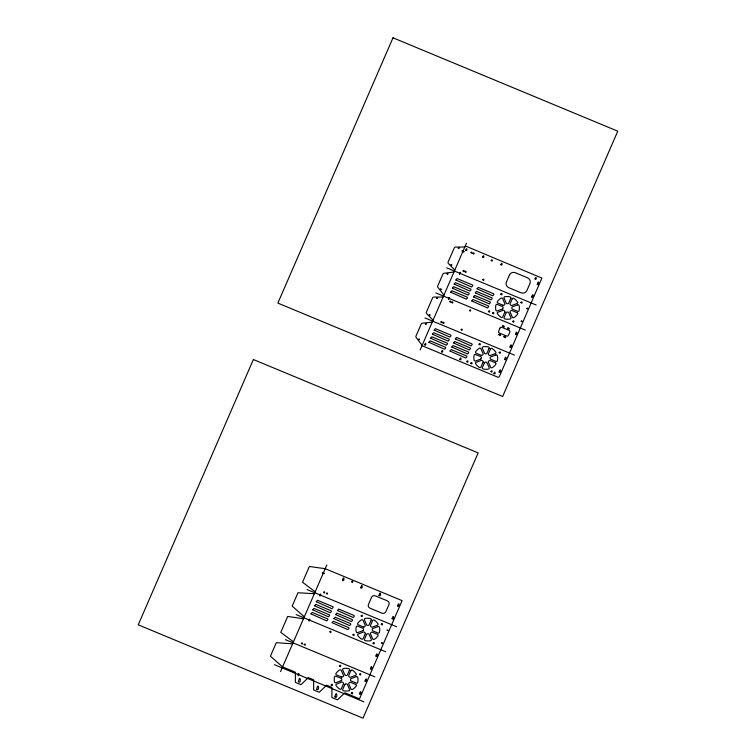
<?xml version="1.0" encoding="UTF-8"?>
<svg xmlns="http://www.w3.org/2000/svg" width="756" height="756" viewBox="0 0 756 756"><rect width="100%" height="100%" fill="white"/><g stroke="black" fill="none" stroke-linecap="round" stroke-linejoin="round"><path stroke-width="1.13" d="M280.533 671.621L326.828 564.968M420.166 349.915L466.452 243.252M453.969 272.018L444.065 273.247A1.521 1.446 14.4 0 0 442.893 274.097L437.733 285.985A1.521 1.446 14.4 0 0 437.932 287.422L443.952 295.105M432.224 322.113L422.396 323.209A1.521 1.446 14.4 0 0 421.205 324.069L415.998 336.08A1.521 1.446 14.4 0 0 416.197 337.507L422.566 345.917L498.053 377.282L499.243 376.838L541.882 278.085L466.14 246.267L464.345 246.985L455.584 247.099A1.521 1.446 14.4 0 0 454.243 247.968L448.128 262.03A1.521 1.446 14.4 0 0 448.44 263.598L454.819 270.062M443.092 297.07L433.916 297.07A1.521 1.446 14.4 0 0 432.555 297.93L426.393 312.124A1.521 1.446 14.4 0 0 426.705 313.683L433.075 320.147M314.345 593.734L297.977 592.732L292.166 606.123L304.328 616.811M292.6 643.819L276.299 642.685L270.421 656.217L282.583 666.905L295.435 672.245L295.35 682.356L300.964 684.69L308.335 677.603L313.702 679.833L313.608 689.935L319.23 692.279L326.601 685.191L331.96 687.421L331.875 697.523L337.488 699.858L344.859 692.779L359.487 698.856L402.107 600.642L325.212 568.692L309.365 566.49L302.513 582.271L315.195 591.768M303.468 618.777L287.686 616.442L280.778 632.366L293.451 641.863M446.701 267.841L536.174 305.018M435.834 292.893L525.297 330.06M424.966 317.936L514.43 355.103M307.078 589.557L396.55 626.733M296.21 614.6L385.673 651.776M285.343 639.642L374.806 676.818M274.466 664.694L363.938 701.861M351.342 693.148C353.043 695.633 353.033 690.691 351.342 693.148M373.029 643.195C374.589 645.709 374.825 640.823 373.029 643.139M490.965 371.432C492.666 373.88 492.477 369.155 490.984 371.338M512.653 321.48C514.288 323.984 514.439 318.956 512.653 321.48M339.435 665.96C341.098 668.474 341.098 663.522 339.435 665.96M361.17 615.875C362.833 618.38 362.833 613.437 361.17 615.875M479.058 344.245C480.769 346.72 480.674 341.863 479.058 344.197M500.793 294.16C502.532 296.607 502.438 291.759 500.803 294.112M498.809 334.681C501.852 337.545 500.472 332.857 498.828 334.615M502.532 326.129C505.755 328.983 503.893 324.201 502.532 326.091M503.855 336.779C506.955 339.661 505.424 334.851 503.865 336.741M507.569 328.227C510.905 331.081 508.788 326.233 507.569 328.227M359.525 674.295C361.17 676.781 361.207 671.952 359.525 674.239M381.26 624.201C382.942 626.677 382.952 621.829 381.27 624.154M499.149 352.579C500.878 355.074 500.755 350.123 499.149 352.579M520.884 302.495C522.594 304.999 522.49 300.075 520.884 302.495M331.204 684.908C333.018 687.355 332.659 682.555 331.204 684.86M352.939 634.823C354.592 637.336 354.592 632.47 352.948 634.775M466.735 361.5C468.162 364.09 468.663 359.119 466.735 361.444M470.827 363.201C472.491 365.715 472.462 360.829 470.827 363.201M488.47 311.406C489.85 314.014 490.417 309.091 488.48 311.359M492.562 313.107C494.197 315.639 494.311 310.65 492.562 313.107M311 613.9L326.715 620.874L327.896 619.551L327.594 618.843L312.209 612.454L311 613.853M312.757 609.846L328.473 616.82L329.663 615.497L329.314 614.77L313.967 608.4L312.757 609.846M314.515 605.792L330.24 612.757L331.421 611.443L331.119 610.735L315.772 604.356L314.534 605.707M316.273 601.738L331.997 608.703L333.179 607.389L332.876 606.681L317.444 600.273L316.273 601.738M332.158 622.689L347.873 629.663L349.055 628.34L348.752 627.641L333.368 621.243L332.167 622.604M333.916 618.635L349.631 625.609L350.822 624.286L350.51 623.577L335.125 617.189L333.916 618.597M335.673 614.581L351.389 621.555L352.579 620.232L352.268 619.523L336.845 613.125L335.673 614.581M337.431 610.527L353.156 617.501L354.337 616.178L354.035 615.469L338.688 609.09L337.45 610.442M428.879 342.279L444.604 349.244L445.785 347.93L445.482 347.221L430.098 340.833L428.879 342.279M430.646 338.225L446.361 345.19L447.543 343.876L447.24 343.167L431.856 336.779L430.655 338.14M432.404 334.171L448.119 341.136L449.31 339.822L448.998 339.113L433.66 332.735L432.404 334.124M434.161 330.107L449.877 337.081L451.067 335.758L450.756 335.059L435.333 328.652L434.161 330.107M450.623 292.185L466.339 299.159L467.529 297.836L467.217 297.136L451.833 290.739L450.623 292.185M452.381 288.13L468.096 295.105L469.287 293.782L468.975 293.082L453.591 286.685L452.39 288.093M450.037 351.067L465.762 358.042L466.943 356.719L466.641 356.01L451.247 349.622L450.047 351.02M454.139 284.076L469.863 291.051L471.045 289.728L470.742 289.028L455.395 282.649L454.148 284.039M451.795 347.013L467.52 353.988L468.701 352.665L468.351 351.937L453.014 345.568L451.795 347.013M455.896 280.022L471.621 286.996L472.802 285.673L472.5 284.965L457.068 278.567L455.896 280.022M453.562 342.959L469.278 349.924L470.459 348.61L470.156 347.902L454.772 341.514L453.572 342.874M455.32 338.905L471.035 345.87L472.226 344.556L471.914 343.848L456.577 337.469L455.329 338.858M471.782 300.982L487.497 307.947L488.678 306.634L488.376 305.925L472.991 299.537L471.782 300.935M473.539 296.919L489.255 303.893L490.446 302.57L490.096 301.852L474.749 295.473L473.539 296.919M475.297 292.865L491.022 299.839L492.203 298.516L491.901 297.817L476.507 291.419L475.316 292.78M477.055 288.811L492.78 295.785L493.961 294.462L493.659 293.763L478.312 287.384L477.064 288.773M298.44 681.723C301.455 684.463 300.274 673.171 298.44 681.723M316.707 689.311C319.968 692.071 318.238 680.797 316.707 689.283M334.965 696.9C338.149 699.669 336.609 688.338 334.965 696.9M342.496 580.221C344.972 582.498 343.952 574.002 342.496 580.192M360.754 587.809C363.163 590.077 362.332 581.704 360.773 587.743M359.497 693.866C361.963 696.059 360.962 687.932 359.506 693.828M365.025 681.128C367.321 683.415 366.651 675.108 365.035 681.062M370.364 668.824C372.727 671.082 371.933 662.823 370.374 668.786M379.021 595.397C381.496 597.646 380.551 589.207 379.021 595.369M375.893 656.085C378.284 658.325 377.414 650.103 375.912 656.019M392.109 618.729C394.547 620.959 393.574 612.738 392.109 618.701M397.637 606C400.113 608.193 399.055 600.075 397.647 605.934M424.683 344.821C426.62 346.862 425.949 340.625 424.692 344.783M441.542 351.823C443.507 353.836 442.799 347.647 441.561 351.748M465.762 250.17C467.671 252.249 467.019 245.946 465.772 250.132M459.809 359.412C461.84 361.359 461.037 355.188 459.809 359.412M482.621 257.172C484.624 259.128 483.906 253.024 482.63 257.097M493.942 373.596C495.974 375.543 495.161 369.382 493.942 373.596M500.878 264.761C502.882 266.745 502.145 260.555 500.897 264.685M499.092 372.15C501.634 374.485 500.614 366.055 499.102 372.113M504.621 359.412C507.172 361.774 506.189 353.232 504.621 359.412M509.96 347.108C512.502 349.442 511.481 341.013 509.969 347.07M515.488 334.369C518.04 336.722 517.057 328.189 515.488 334.369M531.704 297.014C534.218 299.367 533.226 290.899 531.704 296.985M535.021 278.945C537.006 280.949 536.325 274.712 535.021 278.907M537.232 284.284C539.803 286.618 538.745 278.189 537.232 284.284M301.389 643.413C302.854 645.69 302.939 641.305 301.398 643.365M304.195 644.584C305.896 646.786 305.5 642.364 304.195 644.584M323.549 592.345C325.127 594.622 324.948 590.077 323.549 592.345M326.356 593.517C328.076 595.7 327.537 591.438 326.375 593.422M329.937 631.884C331.582 634.095 331.241 629.814 329.956 631.799M351.672 581.799C353.354 584.019 352.995 579.606 351.682 581.751M381.591 642.95L382.527 643.101L381.6 642.921M387.119 630.211L388.055 630.362L387.138 630.154M418.692 339.359C419.986 340.975 419.542 337.705 418.692 339.359M425.392 323.927L426.384 324.088L425.401 323.861M429.247 315.035C430.485 316.651 430.211 313.419 429.257 315.006M436.571 298.166L437.563 298.318L436.581 298.1M440.427 289.274C441.693 290.88 441.362 287.677 440.436 289.236M440.928 322.018C442.354 324.324 442.477 319.911 440.937 321.971M442.893 322.84C444.377 325.099 444.396 320.714 442.903 322.793M447.089 273.918C448.251 275.562 448.147 272.349 447.098 273.889M450.992 264.95C452.183 266.575 452.003 263.353 450.992 264.912M449.782 301.625C451.341 303.827 451.304 299.556 449.801 301.54M451.748 302.447C453.411 304.64 453.042 300.34 451.767 302.353M458.278 248.157C459.572 249.754 459.157 246.541 458.278 248.119M463.097 270.95C464.647 273.228 464.571 268.73 463.097 270.95M465.063 271.763C466.735 274.003 466.272 269.571 465.063 271.763M461.132 329.739C462.852 331.884 462.407 327.603 461.141 329.644M471.035 252.655C472.831 254.838 472.141 250.472 471.035 252.655M473.001 253.468C474.513 255.736 474.579 251.266 473.001 253.468M469.476 310.489C470.941 312.776 471.054 308.344 469.485 310.442M482.81 279.777C484.36 282.007 484.218 277.726 482.829 279.682M491.22 260.404C492.751 262.672 492.742 258.221 491.22 260.404M521.186 321.234C522.443 322.84 522.112 319.627 521.196 321.196M526.715 308.495C527.99 310.111 527.631 306.87 526.715 308.495M253.373 359.516L138.235 624.815L363.003 718.2L478.142 452.901L253.373 359.516M392.997 37.8L277.858 303.099L502.627 396.484L617.765 131.185L392.997 37.8M309.034 619.457L309.053 621.101L309.903 619.136L309.034 619.457M319.901 594.414L319.92 596.049L320.78 594.093L319.901 594.414M448.658 297.751L448.677 299.385L449.527 297.42L448.658 297.751M459.525 272.708L459.544 274.343L460.404 272.377L459.525 272.708M298.185 674.068L298.204 675.713L299.055 673.747L298.185 674.068M509.45 274.995L506.407 282.016A4.564 4.328 14.4 0 0 508.892 287.743L520.969 292.761A4.564 4.328 14.4 0 0 526.913 290.531L529.956 283.519A4.564 4.328 14.4 0 0 527.471 277.783L515.394 272.765A4.564 4.328 14.4 0 0 509.45 274.995M371.508 597.401L368.465 604.422A3.043 2.892 14.4 0 0 370.119 608.249L381.922 613.144A3.043 2.892 14.4 0 0 385.881 611.661L388.934 604.639A3.043 2.892 14.4 0 0 387.27 600.822L375.477 595.917A3.043 2.892 14.4 0 0 371.508 597.401M343.46 683.887L341.362 688.725A1.068 1.011 14.4 0 1 339.822 689.16A11.935 11.321 14.4 0 1 336.07 685.522A1.068 1.011 14.4 0 1 336.552 684.048L341.655 682.139A1.068 1.011 14.4 0 1 342.855 682.422A4.413 4.186 14.4 0 0 343.186 682.744A1.068 1.011 14.4 0 1 343.46 683.887M349.47 670.052L347.373 674.881A1.068 1.011 14.4 0 1 346.333 675.486A4.413 4.186 14.4 0 0 345.87 675.477A1.068 1.011 14.4 0 1 344.83 674.834L342.695 669.91A1.068 1.011 14.4 0 1 343.432 668.55A11.935 11.321 14.4 0 1 348.714 668.654A1.068 1.011 14.4 0 1 349.47 670.052M365.205 633.802L363.107 638.631A1.068 1.011 14.4 0 1 361.557 639.075A11.935 11.321 14.4 0 1 357.805 635.427A1.068 1.011 14.4 0 1 358.297 633.963L363.4 632.044A1.068 1.011 14.4 0 1 364.59 632.328A4.413 4.186 14.4 0 0 364.921 632.649A1.068 1.011 14.4 0 1 365.205 633.802M371.205 619.958L369.108 624.796A1.068 1.011 14.4 0 1 368.068 625.401A4.413 4.186 14.4 0 0 367.605 625.392A1.068 1.011 14.4 0 1 366.565 624.74L364.43 619.816A1.068 1.011 14.4 0 1 365.167 618.455A11.935 11.321 14.4 0 1 370.459 618.569A1.068 1.011 14.4 0 1 371.205 619.958M483.084 362.181L480.986 367.01A1.068 1.011 14.4 0 1 479.446 367.454A11.935 11.321 14.4 0 1 475.694 363.806A1.068 1.011 14.4 0 1 476.176 362.341L481.279 360.423A1.068 1.011 14.4 0 1 482.479 360.706A4.413 4.186 14.4 0 0 482.81 361.028A1.068 1.011 14.4 0 1 483.084 362.181M489.094 348.336L486.996 353.175A1.068 1.011 14.4 0 1 485.957 353.78A4.413 4.186 14.4 0 0 485.494 353.77A1.068 1.011 14.4 0 1 484.454 353.118L482.319 348.195A1.068 1.011 14.4 0 1 483.056 346.834A11.935 11.321 14.4 0 1 488.338 346.947A1.068 1.011 14.4 0 1 489.094 348.336M504.828 312.086L502.731 316.925A1.068 1.011 14.4 0 1 501.181 317.359A11.935 11.321 14.4 0 1 497.429 313.721A1.068 1.011 14.4 0 1 497.92 312.247L503.023 310.338A1.068 1.011 14.4 0 1 504.214 310.621A4.413 4.186 14.4 0 0 504.545 310.943A1.068 1.011 14.4 0 1 504.828 312.086M510.829 298.251L508.731 303.08A1.068 1.011 14.4 0 1 507.701 303.685A4.413 4.186 14.4 0 0 507.229 303.676A1.068 1.011 14.4 0 1 506.189 303.033L504.054 298.11A1.068 1.011 14.4 0 1 504.8 296.749A11.935 11.321 14.4 0 1 510.083 296.853A1.068 1.011 14.4 0 1 510.829 298.251M344.868 684.473L342.77 689.311A1.068 1.011 14.4 0 0 343.517 690.7A11.935 11.321 14.4 0 0 348.8 690.814A1.068 1.011 14.4 0 0 349.546 689.444L347.41 684.53A1.068 1.011 14.4 0 0 346.371 683.878A4.413 4.186 14.4 0 1 345.898 683.868A1.068 1.011 14.4 0 0 344.868 684.473M350.869 670.638L348.771 675.467A1.068 1.011 14.4 0 0 349.045 676.62A4.413 4.186 14.4 0 1 349.376 676.941A1.068 1.011 14.4 0 0 350.576 677.225L355.679 675.306A1.068 1.011 14.4 0 0 356.17 673.842A11.935 11.321 14.4 0 0 352.419 670.194A1.068 1.011 14.4 0 0 350.869 670.638M366.603 634.388L364.505 639.217A1.068 1.011 14.4 0 0 365.261 640.606A11.935 11.321 14.4 0 0 370.544 640.719A1.068 1.011 14.4 0 0 371.281 639.359L369.145 634.435A1.068 1.011 14.4 0 0 368.106 633.793A4.413 4.186 14.4 0 1 367.643 633.783A1.068 1.011 14.4 0 0 366.603 634.388M372.613 620.544L370.516 625.382A1.068 1.011 14.4 0 0 370.79 626.526A4.413 4.186 14.4 0 1 371.12 626.847A1.068 1.011 14.4 0 0 372.321 627.13L377.424 625.221A1.068 1.011 14.4 0 0 377.905 623.747A11.935 11.321 14.4 0 0 374.154 620.109A1.068 1.011 14.4 0 0 372.613 620.544M484.492 362.757L482.394 367.596A1.068 1.011 14.4 0 0 483.141 368.985A11.935 11.321 14.4 0 0 488.423 369.098A1.068 1.011 14.4 0 0 489.17 367.737L487.034 362.814A1.068 1.011 14.4 0 0 485.995 362.171A4.413 4.186 14.4 0 1 485.522 362.162A1.068 1.011 14.4 0 0 484.492 362.757M490.493 348.922L488.395 353.761A1.068 1.011 14.4 0 0 488.678 354.904A4.413 4.186 14.4 0 1 489.009 355.225A1.068 1.011 14.4 0 0 490.2 355.509L495.303 353.591A1.068 1.011 14.4 0 0 495.794 352.126A11.935 11.321 14.4 0 0 492.043 348.488A1.068 1.011 14.4 0 0 490.493 348.922M506.227 312.672L504.129 317.511A1.068 1.011 14.4 0 0 504.885 318.9A11.935 11.321 14.4 0 0 510.168 319.013A1.068 1.011 14.4 0 0 510.905 317.643L508.769 312.729A1.068 1.011 14.4 0 0 507.73 312.077A4.413 4.186 14.4 0 1 507.267 312.067A1.068 1.011 14.4 0 0 506.227 312.672M512.237 298.837L510.139 303.666A1.068 1.011 14.4 0 0 510.413 304.819A4.413 4.186 14.4 0 1 510.744 305.14A1.068 1.011 14.4 0 0 511.944 305.424L517.047 303.506A1.068 1.011 14.4 0 0 517.529 302.041A11.935 11.321 14.4 0 0 513.778 298.393A1.068 1.011 14.4 0 0 512.237 298.837M499.962 328.142L498.648 331.175A1.521 1.446 14.4 0 0 499.47 333.084L506.501 336.004A1.521 1.446 14.4 0 0 508.476 335.267L509.799 332.224A1.521 1.446 14.4 0 0 508.968 330.315L501.946 327.395A1.521 1.446 14.4 0 0 499.962 328.142M464.014 251.691L463.144 252.022L461.935 250.831L464.014 251.691M502.438 308.987L497.335 310.896A1.068 1.011 14.4 0 1 495.889 310.158A11.935 11.321 14.4 0 1 495.87 305.112A1.068 1.011 14.4 0 1 497.306 304.432L502.428 306.558A1.068 1.011 14.4 0 1 503.08 307.56A4.413 4.186 14.4 0 0 503.09 308.004A1.068 1.011 14.4 0 1 502.438 308.987M517.633 304.857L512.53 306.766A1.068 1.011 14.4 0 0 511.878 307.749A4.413 4.186 14.4 0 1 511.878 308.193A1.068 1.011 14.4 0 0 512.54 309.195L517.652 311.321A1.068 1.011 14.4 0 0 519.098 310.64A11.935 11.321 14.4 0 0 519.079 305.594A1.068 1.011 14.4 0 0 517.633 304.857M480.693 359.072L475.59 360.99A1.068 1.011 14.4 0 1 474.144 360.243A11.935 11.321 14.4 0 1 474.125 355.207A1.068 1.011 14.4 0 1 475.571 354.526L480.684 356.652A1.068 1.011 14.4 0 1 481.345 357.654A4.413 4.186 14.4 0 0 481.345 358.098A1.068 1.011 14.4 0 1 480.693 359.072M495.889 354.942L490.786 356.86A1.068 1.011 14.4 0 0 490.134 357.834A4.413 4.186 14.4 0 1 490.143 358.278A1.068 1.011 14.4 0 0 490.795 359.289L495.917 361.415A1.068 1.011 14.4 0 0 497.353 360.725A11.935 11.321 14.4 0 0 497.335 355.689A1.068 1.011 14.4 0 0 495.889 354.942M324.39 573.407L323.521 573.728L322.311 572.538L324.39 573.407M362.814 630.693L357.711 632.611A1.068 1.011 14.4 0 1 356.265 631.865A11.935 11.321 14.4 0 1 356.237 626.828A1.068 1.011 14.4 0 1 357.683 626.148L362.804 628.274A1.068 1.011 14.4 0 1 363.456 629.275A4.413 4.186 14.4 0 0 363.456 629.72A1.068 1.011 14.4 0 1 362.814 630.693M378.009 626.563L372.906 628.482A1.068 1.011 14.4 0 0 372.254 629.455A4.413 4.186 14.4 0 1 372.254 629.899A1.068 1.011 14.4 0 0 372.916 630.91L378.028 633.037A1.068 1.011 14.4 0 0 379.474 632.356A11.935 11.321 14.4 0 0 379.455 627.31A1.068 1.011 14.4 0 0 378.009 626.563M341.069 680.787L335.966 682.696A1.068 1.011 14.4 0 1 334.521 681.959A11.935 11.321 14.4 0 1 334.502 676.913A1.068 1.011 14.4 0 1 335.938 676.233L341.06 678.359A1.068 1.011 14.4 0 1 341.721 679.36A4.413 4.186 14.4 0 0 341.721 679.805A1.068 1.011 14.4 0 1 341.069 680.787M356.265 676.658L351.162 678.567A1.068 1.011 14.4 0 0 350.51 679.549A4.413 4.186 14.4 0 1 350.519 679.994A1.068 1.011 14.4 0 0 351.171 680.995L356.293 683.122A1.068 1.011 14.4 0 0 357.73 682.441A11.935 11.321 14.4 0 0 357.711 677.395A1.068 1.011 14.4 0 0 356.265 676.658M503.005 305.235L497.883 303.109A1.068 1.011 14.4 0 1 497.382 301.616A11.935 11.321 14.4 0 1 501.105 298.129A1.068 1.011 14.4 0 1 502.655 298.629L504.791 303.553A1.068 1.011 14.4 0 1 504.526 304.696A4.413 4.186 14.4 0 0 504.195 304.999A1.068 1.011 14.4 0 1 503.005 305.235M517.085 312.653L511.963 310.518A1.068 1.011 14.4 0 0 510.763 310.754A4.413 4.186 14.4 0 1 510.442 311.066A1.068 1.011 14.4 0 0 510.168 312.2L512.303 317.123A1.068 1.011 14.4 0 0 513.853 317.624A11.935 11.321 14.4 0 0 517.577 314.137A1.068 1.011 14.4 0 0 517.085 312.653M481.26 355.32L476.138 353.194A1.068 1.011 14.4 0 1 475.647 351.71A11.935 11.321 14.4 0 1 479.37 348.223A1.068 1.011 14.4 0 1 480.92 348.724L483.056 353.647A1.068 1.011 14.4 0 1 482.782 354.781A4.413 4.186 14.4 0 0 482.46 355.093A1.068 1.011 14.4 0 1 481.26 355.32M495.341 362.738L490.219 360.612A1.068 1.011 14.4 0 0 489.028 360.848A4.413 4.186 14.4 0 1 488.697 361.151A1.068 1.011 14.4 0 0 488.433 362.285L490.568 367.208A1.068 1.011 14.4 0 0 492.118 367.709A11.935 11.321 14.4 0 0 495.841 364.222A1.068 1.011 14.4 0 0 495.341 362.738M363.381 626.941L358.259 624.815A1.068 1.011 14.4 0 1 357.758 623.331A11.935 11.321 14.4 0 1 361.481 619.844A1.068 1.011 14.4 0 1 363.031 620.345L365.167 625.269A1.068 1.011 14.4 0 1 364.902 626.403A4.413 4.186 14.4 0 0 364.572 626.715A1.068 1.011 14.4 0 1 363.381 626.941M377.452 634.36L372.339 632.233A1.068 1.011 14.4 0 0 371.139 632.47A4.413 4.186 14.4 0 1 370.818 632.772A1.068 1.011 14.4 0 0 370.544 633.915L372.68 638.829A1.068 1.011 14.4 0 0 374.229 639.34A11.935 11.321 14.4 0 0 377.953 635.853A1.068 1.011 14.4 0 0 377.452 634.36M341.636 677.036L336.514 674.91A1.068 1.011 14.4 0 1 336.023 673.416A11.935 11.321 14.4 0 1 339.737 669.929A1.068 1.011 14.4 0 1 341.287 670.43L343.432 675.354A1.068 1.011 14.4 0 1 343.158 676.497A4.413 4.186 14.4 0 0 342.837 676.8A1.068 1.011 14.4 0 1 341.636 677.036M355.717 684.454L350.595 682.318A1.068 1.011 14.4 0 0 349.404 682.555A4.413 4.186 14.4 0 1 349.074 682.866A1.068 1.011 14.4 0 0 348.809 684L350.945 688.924A1.068 1.011 14.4 0 0 352.494 689.425A11.935 11.321 14.4 0 0 356.218 685.938A1.068 1.011 14.4 0 0 355.717 684.454"/></g></svg>
